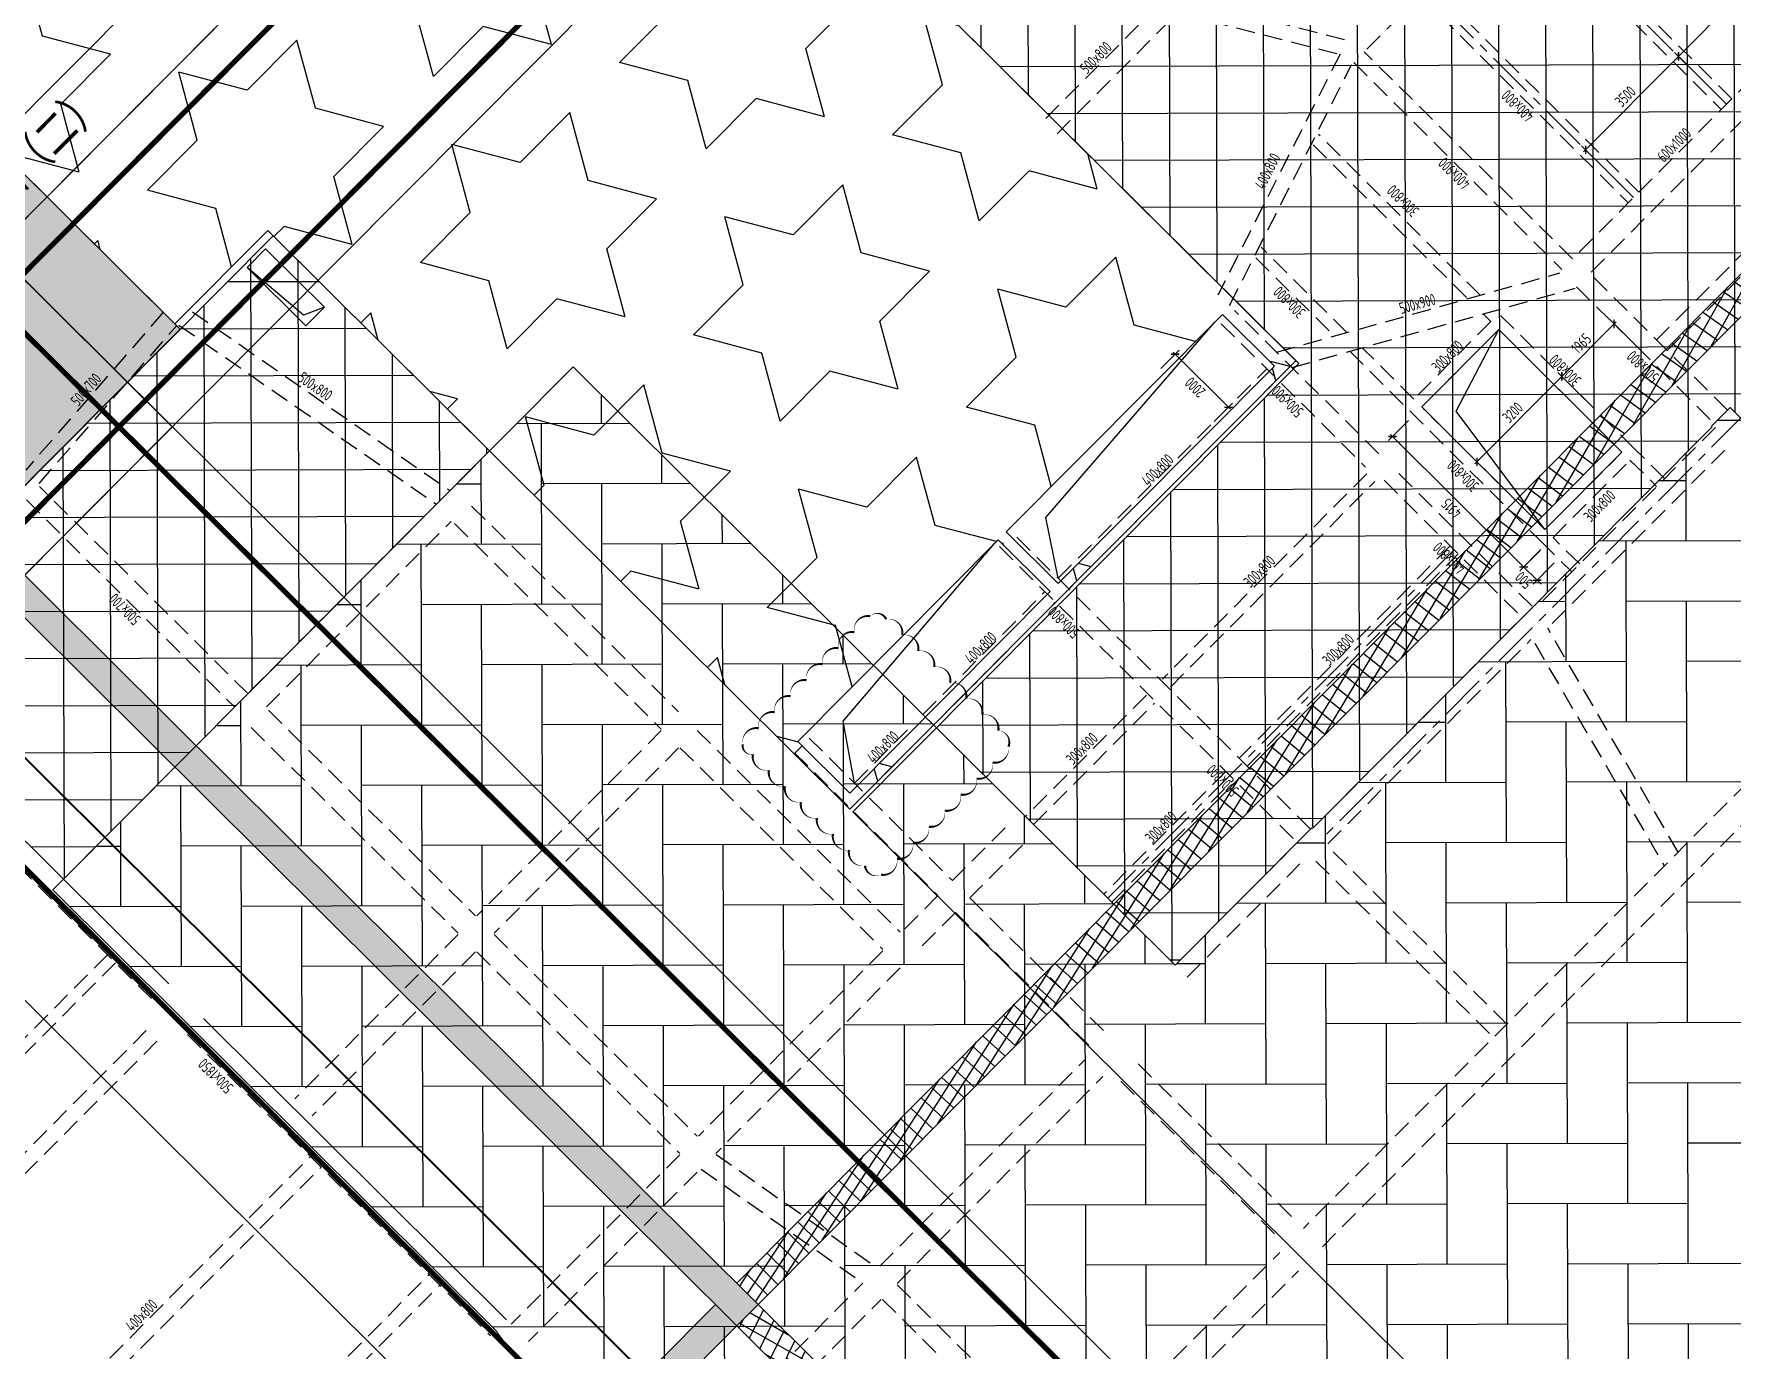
# Model space of a CAD drawing. Extents: x 175043 to 520012312, y -19343 to 3500891844.
# Drawn here: x 518866898 to 518911997, y 3499885250 to 3499920219 of the extents above; entities that cross this region are included whole.
import ezdxf
from ezdxf.enums import TextEntityAlignment as Align

# ---------------------------------------------------------------- set-up
doc = ezdxf.new("R2010")
doc.units = 0
doc.header["$LTSCALE"] = 1000
doc.header["$MEASUREMENT"] = 0
doc.linetypes.add('CENTER', pattern=[2, 1.25, -0.25, 0.25, -0.25])
doc.linetypes.add('DASHED', pattern=[0.75, 0.5, -0.25])
doc.layers.get('0').update_dxf_attribs({"linetype": 'CONTINUOUS'})
doc.layers.add('0_修订云线', color=1, linetype='CONTINUOUS', plot=False)
doc.layers.add('内框', color=8, linetype='CONTINUOUS', plot=False)
for name, color, linetype in [('AE-EQPM-TOLT', 70, 'CONTINUOUS'), ('C-XREF-EXT', 7, 'CONTINUOUS'), ('S-POST-POUR_后浇带', 20, 'CONTINUOUS'), ('S_AXIS', 8, 'CENTER'), ('S_AXIS_DIMS', 3, 'CONTINUOUS'), ('S_BEAM', 4, 'DASHED'), ('S_BEAM_SECD', 5, 'DASHED'), ('S_BEAM_SECD_TEXT_VERT', 211, 'CONTINUOUS'), ('S_BEAM_TEXT_HORZ', 7, 'CONTINUOUS'), ('S_BEAM_WALL', 5, 'DASHED'), ('S_HOLE', 201, 'CONTINUOUS'), ('S_PLAN_HACH', 254, 'CONTINUOUS'), ('S_PSPR', 43, 'CONTINUOUS')]:
    doc.layers.add(name, color=color, linetype=linetype)
doc.layers.add('板边界', color=1, linetype='CONTINUOUS', lineweight=0)
doc.styles.add('TH-STYLE3', font='tssdeng.shx', dxfattribs={"width": 0.7, "bigfont": 'tssdchn.shx'})
doc.styles.add('样式 1', font='Tssdeng.shx', dxfattribs={"width": 0.7, "bigfont": 'Tssdchn.shx'})
doc.styles.add('样式 1_yjk', font='Tssdeng.shx', dxfattribs={"width": 0.7, "bigfont": 'Tssdchn.shx'})
doc.styles.add('黑体', font='simhei.ttf')
doc.dimstyles.new('TSSD_100_100', dxfattribs={"dimtxt": 300, "dimasz": 150, "dimexe": 150, "dimexo": 200, "dimgap": 100, "dimtad": 1, "dimdec": 1, "dimdsep": 46, "dimtxsty": 'TH-STYLE3', "dimblk": 'ARCHTICK', "dimcen": -100, "dimdle": 75, "dimclrt": 7, "dimadec": 0, "dimazin": 0, "dimtfac": 1, "dimtdec": 1, "dimtix": 1, "dimtmove": 2, "dimatfit": 3, "dimldrblk": 'ARCHTICK', "dimfxl": 0, "dimtolj": 1, "dimtzin": 0, "dimarcsym": 0})

# ---------------------------------------------------------------- blocks, each defined once
blk = doc.blocks.new('THAPE_A0L_inner')
at = {"layer": '内框'}
for p, q in [((0, 860.8000000000002), (378, 860.7982328774262)), ((63, 841.0000000000001), (335.3980596119887, 840.9982328774263)), ((252, 841.0000000000001), (108, 841.0000000000001)), ((1179, 774.0000000000001), (1179, 802.0000000000001))]:
    blk.add_line(p, q, dxfattribs=at)
blk.add_lwpolyline([(0, 0), (1189, 0), (1189, 841.0000000000001), (0, 841.0000000000001)], close=True, dxfattribs=at)
at = {"layer": '内框', "const_width": 1.4}
blk.add_lwpolyline([(25, 831.0000000000001), (25, 10), (1179, 10), (1179, 831.0000000000001)], close=True, dxfattribs=at)
at = {"layer": '内框', "const_width": 0.5}
blk.add_lwpolyline([(1099, 831.0000000000001), (1099, 10)], dxfattribs=at)
at = {"layer": '内框', "style": '黑体', "width": 0.7999999999999972}
blk.add_attdef('内框名称', (66.24697749059997, 846.9568371820002), '', height=9, dxfattribs=at)
blk = doc.blocks.new('20200812.12303204')
at = {"layer": 'S_BEAM_WALL'}
for p, q in [((-519131973.7366188, -3499668359.956031), (-519131973.7371826, -3499662009.956545)), ((-519131323.7366178, -3499668359.956029), (-519131323.7371819, -3499662009.956548)), ((-519123673.7355266, -3499668359.956022), (-519123673.7355237, -3499662209.323152)), ((-519123023.7355266, -3499668359.956022), (-519123023.7355244, -3499662209.323154)), ((-519137823.7355037, -3499664559.956016), (-519137823.7355022, -3499669409.956029)), ((-519137173.7355037, -3499664559.956016), (-519137173.7355027, -3499669375.41158)), ((-519131998.7355256, -3499668490.796193), (-519137173.7355027, -3499669375.41158)), ((-519123698.7355232, -3499668384.956026), (-519131298.7355278, -3499668384.956017)), ((-519115248.735518, -3499668384.956032), (-519122998.7355251, -3499668384.956026)), ((-519131998.7355273, -3499669048.773983), (-519137148.7354989, -3499669929.115864)), ((-519131973.7359397, -3499676009.95604), (-519131973.7365565, -3499669059.956027)), ((-519131323.7359385, -3499676009.956043), (-519131323.7365561, -3499669059.956029)), ((-519123698.7355256, -3499669034.956024), (-519131298.735528, -3499669034.956019)), ((-519123673.7355292, -3499676009.956044), (-519123673.7355258, -3499669059.95602)), ((-519123023.7355282, -3499676009.956043), (-519123023.7355261, -3499669059.956021)), ((-519115248.7355185, -3499669034.956034), (-519122998.7355249, -3499669034.956025)), ((-519115148.7355223, -3499669059.956024), (-519115148.7355115, -3499676009.956045)), ((-519114548.7355201, -3499669059.956025), (-519114548.7612085, -3499676009.956045)), ((-519137848.7354975, -3499669434.956029), (-519144448.7355328, -3499669434.956022)), ((-519137848.7354975, -3499669984.956029), (-519144448.7355323, -3499669984.956021)), ((-519145148.7355328, -3499670009.956066), (-519145148.7355263, -3499677759.956108)), ((-519144448.7355342, -3499670009.956066), (-519144448.7355275, -3499677759.956108)), ((-519137823.7355032, -3499670009.956029), (-519137823.7355027, -3499677759.956069)), ((-519137173.7355042, -3499670009.956029), (-519137173.7355022, -3499677759.95607)), ((-519123698.7612171, -3499676034.956043), (-519131298.735527, -3499676034.956041)), ((-519115248.7612085, -3499676034.956043), (-519122998.7612181, -3499676034.956043)), ((-519131973.7357562, -3499678084.956026), (-519131973.7358766, -3499676709.956041)), ((-519131323.7357559, -3499678084.956026), (-519131323.735877, -3499676709.956041)), ((-519123698.7612195, -3499676684.956043), (-519131298.7355278, -3499676684.956042)), ((-519115248.7612088, -3499676684.956044), (-519122998.761219, -3499676684.956043)), ((-519138248.7354786, -3499678009.956036), (-519144248.7354803, -3499678009.956107)), ((-519131973.7357562, -3499678084.956026), (-519137148.735522, -3499678084.956026)), ((-519125948.7612121, -3499678084.956028), (-519131323.7357559, -3499678084.956026)), ((-519138248.735472, -3499678659.956036), (-519144248.7354727, -3499678659.956106)), ((-519131973.7357068, -3499678634.956025), (-519137148.7355251, -3499678634.956024)), ((-519131973.7355306, -3499680609.950296), (-519131973.7357068, -3499678634.956025)), ((-519131323.7355306, -3499680609.950296), (-519131323.7357063, -3499678634.956025)), ((-519125948.7612128, -3499678634.956026), (-519131323.7357063, -3499678634.956025))]:
    blk.add_line(p, q, dxfattribs=at)
blk = doc.blocks.new('_ArchTick')
at = {"color": 0, "const_width": 0.25}
blk.add_lwpolyline([(-0.5303300858904549, -0.5303300858895454), (0.5303300858904549, 0.5303300858895454)], dxfattribs=at)
blk = doc.blocks.new('*D78')
at = {"layer": 'S_AXIS_DIMS', "color": 0, "lineweight": -2, "transparency": 16777216}
for p, q in [((518896828.6273456, 3499911333.069696), (518897310.7414184, 3499911817.838229)), ((518897151.7885873, 3499911764.368635), (518898676.2024324, 3499910248.302066)), ((518898246.685195, 3499909922.778371), (518898728.7984552, 3499910407.546088))]:
    blk.add_line(p, q, dxfattribs=at)
at = {"layer": 'S_AXIS_DIMS', "color": 0, "lineweight": -2, "transparency": 16777216, "xscale": 150, "yscale": 150, "zscale": 150}
for p, rotation in [((518897204.9669914, 3499911711.481421), 135.1572983339821), ((518898623.0240283, 3499910301.18928), 315.1572983339822)]:
    blk.add_blockref('_ArchTick', p, dxfattribs=dict(at, rotation=rotation))
at = {"layer": 'S_AXIS_DIMS', "color": 7, "transparency": 16777216, "insert": (518897737.704798, 3499910829.074004), "char_height": 300, "attachment_point": 5, "rotation": 135.1572983339822, "style": 'TH-STYLE3'}
blk.add_mtext('\\A1;2000', dxfattribs=at)
blk = doc.blocks.new('tyuu')
at = {"layer": 'S-POST-POUR_后浇带'}
h = blk.add_hatch(dxfattribs=at)
h.set_pattern_fill('STARS', color=0, scale=800.0000000000001, angle=359.999999970209, style=0)
h.set_pattern_definition([(330.1299814658792, (109945.6971526146, 6199.504884243011), (86.26202715710403, 150.1960807933469), [100, -100]), (30.12998146587946, (109945.6971526146, 6199.504884243011), (-86.9426079373464, 149.8031472966687), [100, -100]), (90.12998146587934, (110032.1860404015, 6249.701223373413), (-173.2046350944503, -0.3929334966781539), [100, -100])])
h.paths.add_polyline_path([(97195.71534490585, 72350.00916147232), (96395.71534538269, 72350.00916051865), (96395.71531915665, 30350.00597810745), (97195.71531963348, 30350.00597596169)])
h = blk.add_hatch(dxfattribs=at)
h.set_pattern_fill('STARS', color=0, scale=800.0000000000001, angle=359.999999970209, style=0)
h.set_pattern_definition([(330.1299814658792, (110223.9792790413, -31400.49949002266), (86.26202715710403, 150.1960807933469), [100, -100]), (30.12998146587946, (110223.9792790413, -31400.49949002266), (-86.9426079373464, 149.8031472966687), [100, -100]), (90.12998146587934, (110310.468167305, -31350.30315136909), (-173.2046350944503, -0.3929334966781539), [100, -100])])
h.paths.add_polyline_path([(96395.71534490585, 30350.00597786903), (96395.71534442902, 31150.00597763062), (50195.71532058716, 31150.00599479675), (50195.71531867981, 30350.00599384308)])
h = blk.add_hatch(dxfattribs=at)
h.set_pattern_fill('ANSI37', color=256, scale=2999.999999999999, angle=359.999999970209, style=0)
h.set_pattern_definition([(15.12998146587938, (246571.8473916054, -49849.99496746063), (-97.87863034846615, 362.0010686739867), []), (105.1299814658793, (246571.8473916054, -49849.99496746063), (-362.0010686739867, -97.87863034846615), [])])
h.paths.add_polyline_path([(166743.3456339836, 30350.0059595108), (97195.7152299881, 30350.0059659481), (97195.71523046494, 31150.00596618652), (166743.3456339836, 31150.00595903397)])
h = blk.add_hatch(dxfattribs=at)
h.set_pattern_fill('ANSI37', color=256, scale=2999.999999999999, angle=359.999999970209, style=0)
h.set_pattern_definition([(15.12998146587938, (143695.6971058846, -80849.99174952507), (-97.87863034846615, 362.0010686739867), []), (105.1299814658793, (143695.6971058846, -80849.99174952507), (-362.0010686739867, -97.87863034846615), [])])
h.paths.add_polyline_path([(97195.71532058716, 30350.00596642494), (96395.71531963348, 30350.00596642494), (96395.71529436111, -2166.68999671936), (97195.71529388428, -2166.689998626709)])
at = {"layer": 'S_PSPR'}
for points in [[(97195.71534490585, 72350.00916147232), (96395.71534538269, 72350.00916051865), (96395.71531915665, 30350.00597810745), (97195.71531963348, 30350.00597596169)], [(96395.71534490585, 30350.00597786903), (96395.71534442902, 31150.00597763062), (50195.71532058716, 31150.00599479675), (50195.71531867981, 30350.00599384308)], [(166743.3456339836, 30350.0059595108), (97195.7152299881, 30350.0059659481), (97195.71523046494, 31150.00596618652), (166743.3456339836, 31150.00595903397)], [(97195.71532058716, 30350.00596642494), (96395.71531963348, 30350.00596642494), (96395.71529436111, -2166.68999671936), (97195.71529388428, -2166.689998626709)]]:
    blk.add_lwpolyline(points, close=True, dxfattribs=at)
blk = doc.blocks.new('A$C3E1F0DB5')
blk.add_blockref('tyuu', (4.199858665466309, 1.192092895507812e-06))
blk = doc.blocks.new('*D131')
at = {"layer": 'S_AXIS_DIMS', "color": 0, "lineweight": -2, "transparency": 16777216}
for p, q in [((518908054.5515404, 3499917088.990545), (518910628.4866438, 3499919676.89059)), ((518911187.5844767, 3499919015.029561), (518910469.2447243, 3499919729.492976)), ((518908719.5286376, 3499916533.382052), (518908001.0882976, 3499917247.945512))]:
    blk.add_line(p, q, dxfattribs=at)
at = {"layer": 'S_AXIS_DIMS', "color": 0, "lineweight": -2, "transparency": 16777216, "xscale": 150, "yscale": 150, "zscale": 150}
for p, rotation in [((518910575.5973055, 3499919623.714299), 45.15500888137735), ((518908107.4408789, 3499917142.166835), 225.1550088813773)]:
    blk.add_blockref('_ArchTick', p, dxfattribs=dict(at, rotation=rotation))
at = {"layer": 'S_AXIS_DIMS', "color": 7, "transparency": 16777216, "insert": (518909164.2647901, 3499918559.238362), "char_height": 300, "attachment_point": 5, "rotation": 45.155008881377356, "style": 'TH-STYLE3'}
blk.add_mtext('\\A1;3500', dxfattribs=at)
blk = doc.blocks.new('*D132')
at = {"layer": 'S_AXIS_DIMS', "color": 0, "lineweight": -2, "transparency": 16777216}
for p, q in [((518910522.6016631, 3499919570.632305), (518912708.6629362, 3499921768.554102)), ((518913267.7763493, 3499921106.677577), (518912549.4210167, 3499921821.156488)), ((518911187.5787601, 3499919015.023812), (518910469.1384201, 3499919729.587272))]:
    blk.add_line(p, q, dxfattribs=at)
at = {"layer": 'S_AXIS_DIMS', "color": 0, "lineweight": -2, "transparency": 16777216, "xscale": 150, "yscale": 150, "zscale": 150}
for p, rotation in [((518912655.773598, 3499921715.377811), 45.15500888137735), ((518910575.4910014, 3499919623.808596), 225.1550088813773)]:
    blk.add_blockref('_ArchTick', p, dxfattribs=dict(at, rotation=rotation))
at = {"layer": 'S_AXIS_DIMS', "color": 7, "transparency": 16777216, "insert": (518911438.3779976, 3499920845.890998), "char_height": 300, "attachment_point": 5, "rotation": 45.155008881377356, "style": 'TH-STYLE3'}
blk.add_mtext('\\A1;2950', dxfattribs=at)
blk = doc.blocks.new('*D137')
at = {"layer": 'S_AXIS_DIMS', "color": 0, "lineweight": -2, "transparency": 16777216}
for p, q in [((518906920.3353367, 3499906517.896135), (518906356.7688422, 3499905951.226061)), ((518906462.5432079, 3499906057.58293), (518906356.1863391, 3499906163.357296)), ((518906817.0763865, 3499905704.991485), (518906462.5432079, 3499906057.58293)), ((518907274.868171, 3499906165.304344), (518906711.3020208, 3499905598.634616)), ((518906817.0763865, 3499905704.991485), (518906923.4332552, 3499905599.217119))]:
    blk.add_line(p, q, dxfattribs=at)
at = {"layer": 'S_AXIS_DIMS', "color": 0, "lineweight": -2, "transparency": 16777216, "xscale": 150, "yscale": 150, "zscale": 150}
for p, rotation in [((518906462.5432079, 3499906057.58293), 315.1573313149535), ((518906817.0763865, 3499905704.991485), 135.1573313149535)]:
    blk.add_blockref('_ArchTick', p, dxfattribs=dict(at, rotation=rotation))
at = {"layer": 'S_AXIS_DIMS', "color": 7, "transparency": 16777216, "insert": (518906463.5191877, 3499905704.025759), "char_height": 300, "attachment_point": 5, "rotation": 135.15733131495355, "style": 'TH-STYLE3'}
blk.add_mtext('\\A1;500', dxfattribs=at)
blk = doc.blocks.new('*D138')
at = {"layer": 'S_AXIS_DIMS', "color": 0, "lineweight": -2, "transparency": 16777216}
for p, q in [((518903404.4233496, 3499909952.647164), (518902871.8087645, 3499909417.099452)), ((518906515.7216551, 3499906004.695733), (518902924.404696, 3499909576.343503)), ((518906889.3943937, 3499906486.784773), (518906356.7688549, 3499905951.226047))]:
    blk.add_line(p, q, dxfattribs=at)
at = {"layer": 'S_AXIS_DIMS', "color": 0, "lineweight": -2, "transparency": 16777216, "xscale": 150, "yscale": 150, "zscale": 150}
for p, rotation in [((518902977.5831304, 3499909523.456321), 135.1573313149535), ((518906462.5432208, 3499906057.582916), 315.1573313149535)]:
    blk.add_blockref('_ArchTick', p, dxfattribs=dict(at, rotation=rotation))
at = {"layer": 'S_AXIS_DIMS', "color": 7, "transparency": 16777216, "insert": (518904543.7725661, 3499907613.25817), "char_height": 300, "attachment_point": 5, "rotation": 135.15733131495355, "style": 'TH-STYLE3'}
blk.add_mtext('\\A1;4915', dxfattribs=at)
blk = doc.blocks.new('*D139')
at = {"layer": 'S_AXIS_DIMS', "color": 0, "lineweight": -2, "transparency": 16777216}
for p, q in [((518908915.7578471, 3499912566.94184), (518907424.3107209, 3499911067.281262)), ((518909477.2204676, 3499911902.778318), (518908756.5137951, 3499912619.537771)), ((518908091.552249, 3499910509.470093), (518907370.8410349, 3499911226.234062))]:
    blk.add_line(p, q, dxfattribs=at)
at = {"layer": 'S_AXIS_DIMS', "color": 0, "lineweight": -2, "transparency": 16777216, "xscale": 150, "yscale": 150, "zscale": 150}
for p, rotation in [((518908862.8706641, 3499912513.763406), 45.15733131495353), ((518907477.1979039, 3499911120.459697), 225.1573313149535)]:
    blk.add_blockref('_ArchTick', p, dxfattribs=dict(at, rotation=rotation))
at = {"layer": 'S_AXIS_DIMS', "color": 7, "transparency": 16777216, "insert": (518907992.7728357, 3499911993.402161), "char_height": 300, "attachment_point": 5, "rotation": 45.157331314953545, "style": 'TH-STYLE3'}
blk.add_mtext('\\A1;1965', dxfattribs=at)
blk = doc.blocks.new('*D140')
at = {"layer": 'S_AXIS_DIMS', "color": 0, "lineweight": -2, "transparency": 16777216}
for p, q in [((518907530.0850866, 3499911173.638131), (518905167.8036034, 3499908798.347482)), ((518908091.552249, 3499910509.470093), (518907370.8410349, 3499911226.234062)), ((518905801.9714365, 3499908273.428866), (518905114.3339174, 3499908957.300282))]:
    blk.add_line(p, q, dxfattribs=at)
at = {"layer": 'S_AXIS_DIMS', "color": 0, "lineweight": -2, "transparency": 16777216, "xscale": 150, "yscale": 150, "zscale": 150}
for p, rotation in [((518907477.1979039, 3499911120.459697), 45.15733131495353), ((518905220.6907864, 3499908851.525916), 225.1573313149535)]:
    blk.add_blockref('_ArchTick', p, dxfattribs=dict(at, rotation=rotation))
at = {"layer": 'S_AXIS_DIMS', "color": 7, "transparency": 16777216, "insert": (518906171.6828966, 3499910162.283416), "char_height": 300, "attachment_point": 5, "rotation": 45.157331314953545, "style": 'TH-STYLE3'}
blk.add_mtext('\\A1;3200', dxfattribs=at)

msp = doc.modelspace()

# ---------------------------------------------------------------- hatches: boundary and pattern name
at = {"transparency": 33554585}
h = msp.add_hatch(dxfattribs=at)
h.set_pattern_fill('AR-HBONE', color=256, scale=400, style=0)
h.set_pattern_definition([(90.15766774840533, (518805312.7573299, 3499858453.292259), (-1604.396850564649, 1595.591033409951), [4800, -1600]), (180.1576677484053, (518805308.3544214, 3499860053.286201), (-1604.396850564649, 1595.591033409951), [4800, -1600])])
edge = h.paths.add_edge_path()
edge.add_line((518926254.3366117, 3499890719.802715), (518925343.9391551, 3499894058.782325))
edge.add_line((518925343.9391551, 3499894058.782325), (518924105.075242, 3499896358.378389))
edge.add_line((518924105.075242, 3499896358.378389), (518922603.699543, 3499898212.049621))
edge.add_line((518922603.699543, 3499898212.049621), (518916911.281021, 3499903873.29163))
edge.add_line((518916911.281021, 3499903873.29163), (518917087.5716301, 3499904050.553079))
edge.add_line((518917087.5716301, 3499904050.553079), (518916591.2395768, 3499904544.166786))
edge.add_line((518916591.2395768, 3499904544.166786), (518916582.2524974, 3499904535.130214))
edge.add_line((518916582.2524974, 3499904535.130214), (518912348.8804411, 3499909708.896125))
edge.add_line((518912348.8804411, 3499909708.896125), (518912440.2220736, 3499909800.740779))
edge.add_line((518912440.2220736, 3499909800.740779), (518911943.890018, 3499910294.354485))
edge.add_line((518911943.890018, 3499910294.354485), (518911450.2763116, 3499909798.02243))
edge.add_line((518911450.2763116, 3499909798.02243), (518911468.0024574, 3499909780.39337))
edge.add_line((518911468.0024574, 3499909780.39337), (518900855.3077388, 3499899109.254198))
edge.add_line((518900855.3077388, 3499899109.254198), (518900837.5815935, 3499899126.883257))
edge.add_line((518900837.5815935, 3499899126.883257), (518897205.9910859, 3499895475.293399))
edge.add_line((518897205.9910859, 3499895475.293399), (518881217.0084302, 3499911376.706348))
edge.add_line((518881217.0084302, 3499911376.706348), (518867395.8323237, 3499897479.416548))
edge.add_line((518867395.8323237, 3499897479.416548), (518879165.9927708, 3499885773.719771))
edge.add_line((518879165.9927708, 3499885773.719771), (518879698.3559583, 3499885032.71303))
edge.add_line((518879698.3559583, 3499885032.71303), (518868063.1757372, 3499873333.45747))
edge.add_line((518868063.1757372, 3499873333.45747), (518867425.0359287, 3499873968.10227))
edge.add_line((518867425.0359287, 3499873968.10227), (518863194.058663, 3499869713.824942))
edge.add_line((518863194.058663, 3499869713.824942), (518863832.197868, 3499869079.180738))
edge.add_line((518863832.197868, 3499869079.180738), (518829702.335114, 3499834761.363974))
edge.add_line((518829702.335114, 3499834761.363974), (518829418.7137476, 3499835043.43194))
edge.add_line((518829418.7137476, 3499835043.43194), (518829207.1756881, 3499834830.71398))
edge.add_line((518829207.1756881, 3499834830.71398), (518821655.8335815, 3499842340.69825))
edge.add_line((518821655.8335815, 3499842340.69825), (518811113.6380894, 3499831740.529934))
edge.add_line((518811113.6380894, 3499831740.529934), (518817495.0645287, 3499825393.998096))
edge.add_line((518817495.0645287, 3499825393.998096), (518820104.1655467, 3499828017.46753))
edge.add_line((518820104.1655467, 3499828017.46753), (518815211.7492064, 3499832883.088714))
edge.add_line((518815211.7492064, 3499832883.088714), (518820324.1764482, 3499838023.670284))
edge.add_line((518820324.1764482, 3499838023.670284), (518833618.7854527, 3499824801.874201))
edge.add_line((518833618.7854527, 3499824801.874201), (518836862.5363043, 3499828063.488466))
edge.add_line((518836862.5363043, 3499828063.488466), (518834770.763074, 3499830143.805321))
edge.add_line((518834770.763074, 3499830143.805321), (518845912.3295829, 3499841346.728862))
edge.add_line((518845912.3295829, 3499841346.728862), (518865092.10694, 3499822271.996706))
edge.add_line((518865092.10694, 3499822271.996706), (518921682.8186889, 3499878678.016511))
edge.add_arc((518912868.9208628, 3499888912.759542), 13506.84122212195, 310.7341860664399, 367.688497263448)
at = {"layer": 'AE-EQPM-TOLT'}
h = msp.add_hatch(dxfattribs=at)
h.set_pattern_fill('ANSI37,_O', color=243, scale=10000, angle=3.903973766089643e-05)
h.set_pattern_definition([(90.15770678814299, (518556661.8762884, 3499608429.603286), (-1249.995264833523, -3.440624037779685), []), (180.157706788143, (518556661.8762884, 3499608429.603286), (3.440624037779685, -1249.995264833523), [])])
h.paths.add_polyline_path([(518877663.3413852, 3499956515.476504), (518892119.6263729, 3499971051.389041), (518887227.2104006, 3499975917.00987), (518872771.3448147, 3499961381.531988), (518854655.2248217, 3499979398.432284), (518853244.8982782, 3499977980.342358), (518838870.2675294, 3499992276.245072), (518843149.9161701, 3500000219.470244), (518839881.4958028, 3500003399.642588), (518824191.4883821, 3499987623.255349), (518867301.4853757, 3499944749.366355), (518869240.6552691, 3499946699.264825), (518893206.4030533, 3499922864.774415), (518891126.3129776, 3499920773.179703), (518900489.7760838, 3499911460.999094), (518890864.1683195, 3499901782.382776), (518897206.2623999, 3499895475.023571), (518900837.8529074, 3499899126.61343), (518911468.2737714, 3499909780.123542), (518911450.5476255, 3499909797.752602), (518911944.1613318, 3499910294.084656), (518912440.4933873, 3499909800.470951), (518912349.151755, 3499909708.626297), (518916582.5238112, 3499904534.860386), (518916591.5108907, 3499904543.896958), (518917087.8429437, 3499904050.28325), (518916594.2694584, 3499903553.992073), (518922226.2898145, 3499897954.314689), (518923759.5193742, 3499896119.468984), (518924893.0165831, 3499894118.94375), (518925887.5983577, 3499890847.260411), (518949445.9786221, 3499914039.005881), (518930868.9788947, 3499932514.261759), (518916412.6939383, 3499917978.349255)])
h.paths.add_polyline_path([(518931498.1165482, 3499896488.668546), (518926283.1840214, 3499901675.045521), (518928257.6430351, 3499903660.375664), (518933472.5755622, 3499898473.998689)], flags=16)
h = msp.add_hatch(dxfattribs=at)
h.set_pattern_fill('HEX', color=243, scale=400, angle=3.903973766089643e-05)
h.set_pattern_definition([(45.15733130593954, (518839106.9017291, 3499796143.690063), (-467.9072596159916, 465.3445909045179), [381, -762]), (165.1573313059395, (518839106.9017291, 3499796143.690063), (-169.0466074289939, -637.891868894868), [380.9999999999999, -761.9999999999998]), (105.1573313059395, (518839375.5686183, 3499796413.83651), (-636.9538670449854, -172.5472779903504), [380.9999999999999, -761.9999999999999])])
h.paths.add_polyline_path([(518870784.5400651, 3499912373.516538), (518852916.4164162, 3499930143.778748), (518852916.4009587, 3499930143.794167), (518845116.8972604, 3499937900.58097), (518847091.3520952, 3499939885.909197), (518842943.4342038, 3499944011.109473), (518842943.4341688, 3499944011.10944), (518837022.9018096, 3499949899.215794), (518827820.5320184, 3499940646.168233), (518840866.9745987, 3499927671.179394), (518832897.2349269, 3499919657.550094), (518837329.3360257, 3499915250.816598), (518843676.643212, 3499921633.077612), (518861934.7466402, 3499903474.970399), (518867364.5105218, 3499908934.636248), (518867364.5464579, 3499908934.655786)])
h = msp.add_hatch(dxfattribs=at)
h.set_pattern_fill('ANSI37,_O', color=243, scale=10000, angle=3.903973766089643e-05)
h.set_pattern_definition([(90.15770678814299, (518805312.7573299, 3499858453.292259), (-1249.995264833523, -3.440624037779685), []), (180.157706788143, (518805312.7573299, 3499858453.292259), (3.440624037779685, -1249.995264833523), [])])
h.paths.add_polyline_path([(518826953.7589527, 3499831430.397177), (518815389.199506, 3499819802.024368), (518818225.3389683, 3499816981.451208), (518829789.898415, 3499828609.824017)])
h.paths.add_polyline_path([(518861934.7467157, 3499903474.970475), (518873252.5139279, 3499914855.198673), (518878995.8846413, 3499909143.350754), (518867678.1174291, 3499897763.122556)])
at = {"layer": 'S_PLAN_HACH', "transparency": 33554508}
h = msp.add_hatch(dxfattribs=at)
h.set_pattern_fill('STARS', color=256, scale=15000)
h.set_pattern_definition([(45.15733131495352, (518774045.7566056, 3499953226.176023), (-2302.693757926485, 2290.082195567842), [1875, -1875]), (105.1573313149535, (518774045.7566056, 3499953226.176023), (-3134.616237079436, -849.1501937162686), [1875, -1875]), (165.1573313149535, (518773555.4995072, 3499955035.947556), (-831.9224791529521, -3139.23238928411), [1875, -1875])])
h.paths.add_polyline_path([(518888567.979148, 3499899623.520088), (518900414.7185014, 3499911535.486137), (518891126.2239376, 3499920773.119424), (518893206.3961929, 3499922864.767516), (518869240.6621285, 3499946699.271724), (518867301.2139531, 3499944749.636291), (518861203.6650294, 3499950813.765709), (518806713.5271696, 3500005005.530367), (518800155.5818279, 3499998411.473793), (518821356.0367305, 3499977327.106697), (518815432.6688574, 3499971371.125494), (518847091.550332, 3499939885.599464), (518845116.4745975, 3499937899.649205), (518870642.7231225, 3499912514.414668), (518873110.793219, 3499914996.073731)])
h.paths.add_polyline_path([(518829345.7281877, 3499977561.175218), (518831813.7257398, 3499980042.764118), (518837486.1205236, 3499974401.496446), (518835018.1182242, 3499971919.902772)], flags=16)
h.paths.add_polyline_path([(518835230.8036643, 3499971708.323433), (518837698.8059636, 3499974189.917107), (518843442.0757328, 3499968478.102355), (518840974.0734335, 3499965996.508682)], flags=16)
h.paths.add_polyline_path([(518841186.3345568, 3499965784.502689), (518843654.3368562, 3499968266.096363), (518849397.6065539, 3499962554.281538), (518846929.6042545, 3499960072.687865)], flags=16)
h.paths.add_polyline_path([(518847178.0319424, 3499959897.022319), (518849610.305665, 3499962342.741185), (518855176.3272024, 3499956807.203995), (518852744.0534798, 3499954361.485129)], flags=16)
h.paths.add_polyline_path([(518823318.8422895, 3499983555.060377), (518825786.8407648, 3499986036.650206), (518831601.0166681, 3499980254.318005), (518829124.9573427, 3499977764.626172)], flags=16)
h.paths.add_polyline_path([(518884958.9270872, 3499926413.136296), (518887285.9519612, 3499928752.917544), (518892993.7700293, 3499923076.360233), (518890666.7451554, 3499920736.578985)], flags=16)
h.paths.add_polyline_path([(518879002.8802375, 3499932336.438241), (518881329.9051114, 3499934676.219488), (518887073.1748075, 3499928964.404665), (518884746.1499336, 3499926624.623417)], flags=16)
h.paths.add_polyline_path([(518873046.9035636, 3499938259.810749), (518875373.9284375, 3499940599.591997), (518881117.1981348, 3499934887.777173), (518878790.1732609, 3499932547.995925)], flags=16)
h.paths.add_polyline_path([(518867126.3747959, 3499944147.921609), (518869453.3996698, 3499946487.702857), (518875161.2175964, 3499940811.145796), (518872834.1927225, 3499938471.364549)], flags=16)
h.paths.add_polyline_path([(518887184.0913123, 3499901422.924741), (518892508.2211632, 3499906776.066756), (518893890.7852415, 3499905401.074662), (518888566.8083928, 3499900047.778752)], flags=16)
h.paths.add_polyline_path([(518892719.6976396, 3499906988.854062), (518898466.7712337, 3499912767.576797), (518899849.4104396, 3499911392.509892), (518894102.3368454, 3499905613.787157)], flags=16)

# ---------------------------------------------------------------- linework, layer by layer
at = {"layer": '0_修订云线'}
msp.add_lwpolyline([(518885722.8731204, 3499901345.742262, 0, 60, -0.52056705), (518886145.9705834, 3499901771.169737, 0, 60, -0.52056705), (518886569.0680463, 3499902196.597213, 0, 60, -0.52056705), (518886992.1655093, 3499902622.024688, 0, 60, -0.52056705), (518887415.2629722, 3499903047.452164, 0, 60, -0.52056705), (518887838.3604352, 3499903472.879639, 0, 60, -0.52056705), (518888261.4578981, 3499903898.307115, 0, 60, -0.52056705), (518888684.5553611, 3499904323.73459, 0, 60, -0.52056705), (518889107.652824, 3499904749.162066, 0, 60, -0.52056705), (518889532.1374828, 3499904669.411874, 0, 60, -0.52056705), (518889957.5649582, 3499904246.314411, 0, 60, -0.52056705), (518890382.9924336, 3499903823.216948, 0, 60, -0.52056705), (518890808.419909, 3499903400.119485, 0, 60, -0.52056705), (518891233.8473844, 3499902977.022022, 0, 60, -0.52056705), (518891659.2748598, 3499902553.924559, 0, 60, -0.52056705), (518892084.7023352, 3499902130.827096, 0, 60, -0.52056705), (518892510.1298106, 3499901707.729633, 0, 60, -0.52056705), (518892779.4410918, 3499901284.203482, 0, 60, -0.52056705), (518892356.3436288, 3499900858.776006, 0, 60, -0.52056705), (518891933.2461659, 3499900433.348531, 0, 60, -0.52056705), (518891510.1487029, 3499900007.921055, 0, 60, -0.52056705), (518891087.05124, 3499899582.49358, 0, 60, -0.52056705), (518890663.953777, 3499899157.066105, 0, 60, -0.52056705), (518890240.8563141, 3499898731.638629, 0, 60, -0.52056705), (518889817.7588511, 3499898306.211154, 0, 60, -0.52056705), (518889394.6613882, 3499897880.783679, 0, 60, -0.52056705), (518888969.7480412, 3499898116.650064, 0, 60, -0.52056705), (518888544.3205657, 3499898539.747527, 0, 60, -0.52056705), (518888118.8930903, 3499898962.84499, 0, 60, -0.52056705), (518887693.4656149, 3499899385.942453, 0, 60, -0.52056705), (518887268.0381395, 3499899809.039916, 0, 60, -0.52056705), (518886842.6106641, 3499900232.137379, 0, 60, -0.52056705), (518886417.1831887, 3499900655.234842, 0, 60, -0.52056705), (518885991.7557133, 3499901078.332305, 0, 60, -0.52056705)], format="xyseb", close=True, dxfattribs=at)
at = {"layer": 'AE-EQPM-TOLT', "color": 243}
msp.add_lwpolyline([(518839916.3956134, 3500003435.281699), (518824191.2169595, 3499987623.525285), (518867301.213953, 3499944749.636291), (518869240.6552689, 3499946699.264825), (518893206.4030535, 3499922864.774415), (518891126.0416638, 3499920773.449531), (518900489.5047697, 3499911461.268923), (518888642.7758115, 3499899549.299618), (518909519.7591317, 3499878786.656888), (518916923.6073843, 3499886231.653556, 0.359685675015196)], format="xyb", dxfattribs=at)
for points in [[(518870784.5400651, 3499912373.516538), (518852916.4164162, 3499930143.778748), (518852916.4009587, 3499930143.794167), (518845116.8972604, 3499937900.58097), (518847091.3520952, 3499939885.909197), (518842943.4342038, 3499944011.109473), (518842943.4341688, 3499944011.10944), (518837022.9018096, 3499949899.215794), (518827820.5320184, 3499940646.168233), (518840866.9745987, 3499927671.179394), (518832897.2349269, 3499919657.550094), (518837329.3360257, 3499915250.816598), (518843676.643212, 3499921633.077612), (518861934.7466402, 3499903474.970399), (518867364.5105218, 3499908934.636248), (518867364.5464579, 3499908934.655786)], [(518861934.7467157, 3499903474.970475), (518873252.5139279, 3499914855.198673), (518878995.8846413, 3499909143.350754), (518867678.1174291, 3499897763.122556)], [(518892719.6976396, 3499906988.854062), (518898466.7712337, 3499912767.576797), (518899849.4104396, 3499911392.509892), (518894102.3368454, 3499905613.787157)], [(518887184.0913123, 3499901422.924741), (518892508.2211632, 3499906776.066756), (518893890.7852415, 3499905401.074662), (518888566.8083928, 3499900047.778752)]]:
    msp.add_lwpolyline(points, close=True, dxfattribs=at)
at = {"layer": 'S_AXIS'}
for p, q in [((518909382.9706196, 3499915873.520165), (518832380.5913377, 3499992454.167137)), ((518911851.0571899, 3499918355.17917), (518852503.924934, 3499977377.274685)), ((518933491.7529352, 3499931393.635629), (518901121.2141232, 3499898844.831132)), ((518904618.0634273, 3499906508.89282), (518895415.6890989, 3499897255.881074))]:
    msp.add_line(p, q, dxfattribs=at)
at = {"layer": 'S_BEAM'}
for p, q in [((518902301.0513082, 3499919813.89257), (518908612.3158718, 3499926159.864264)), ((518911992.0907774, 3499918496.987235), (518906461.5335965, 3499923997.254253)), ((518906179.4675213, 3499923713.63703), (518911710.0247024, 3499918213.370012)), ((518903711.3809502, 3499921231.978025), (518909241.9381319, 3499915731.711007)), ((518909524.0042071, 3499916015.32823), (518903993.4470251, 3499921515.595248)), ((518896764.7855567, 3499920983.126707), (518893714.921949, 3499917916.467398)), ((518901703.1097873, 3499920063.527596), (518897637.7040036, 3499921102.231426)), ((518894069.4448454, 3499917563.886178), (518897119.3084527, 3499920630.545488)), ((518897383.4617727, 3499920754.340377), (518901585.6633987, 3499919680.685458)), ((518914107.6755795, 3499920624.153943), (518907831.6893611, 3499914313.654596)), ((518908257.1168356, 3499913890.557134), (518914533.1014142, 3499920201.05483)), ((518901585.6633988, 3499919680.685458), (518898342.622732, 3499913280.890592)), ((518901948.4692637, 3499919459.370493), (518907479.0264456, 3499913959.103476)), ((518907761.0914212, 3499914242.721793), (518902230.5342391, 3499919742.988812)), ((518898651.9914524, 3499913006.475862), (518901894.1187316, 3499919404.468255)), ((518915618.9682186, 3499917747.61293), (518909994.5007591, 3499912092.171332)), ((518900868.4738742, 3499917269.852407), (518904976.5761034, 3499913184.276408)), ((518905308.5607578, 3499913277.214625), (518901011.0329511, 3499917551.17754)), ((518910278.1190753, 3499911810.106357), (518915774.4885107, 3499917336.744491)), ((518901767.3911805, 3499912285.873665), (518899490.402922, 3499914550.376361)), ((518899347.8438687, 3499914269.051274), (518901435.406547, 3499912192.935453)), ((518899901.7055461, 3499911763.579957), (518907426.6935841, 3499913870.180249)), ((518911873.4438732, 3499910223.518948), (518908221.8578888, 3499913855.105664)), ((518900309.1076515, 3499911358.407989), (518907834.0961595, 3499913465.008412)), ((518907869.2766699, 3499913500.582768), (518911520.8626527, 3499909868.996053)), ((518870332.5833647, 3499912822.843861), (518866679.0792757, 3499908628.855622)), ((518871106.9309167, 3499912839.366343), (518877943.5174377, 3499908085.127066)), ((518902613.4479999, 3499909066.677605), (518898784.6090348, 3499912874.56312)), ((518905383.9811893, 3499912779.105274), (518905589.2613164, 3499912574.950772)), ((518909392.1383047, 3499909216.028803), (518905715.9658411, 3499912872.04349)), ((518867034.3761716, 3499908275.504642), (518870687.8800347, 3499912469.492622)), ((518870748.8799466, 3499912479.344072), (518877585.5616994, 3499907725.03857)), ((518898432.0282788, 3499912520.039762), (518902260.8672436, 3499908712.154247)), ((518905589.274992, 3499912574.964524), (518903544.2901397, 3499910518.718095)), ((518903757.017891, 3499910307.183455), (518905801.9757442, 3499912363.402736)), ((518905801.9757442, 3499912363.402736), (518909074.2327068, 3499909109.088758)), ((518901842.8116304, 3499911787.76432), (518906924.0703405, 3499906734.367979)), ((518903544.2901397, 3499910518.718095), (518902174.7962663, 3499911880.702531)), ((518894101.9618225, 3499905755.230025), (518899637.45621, 3499911321.208575)), ((518894385.580138, 3499905473.165049), (518899919.6983721, 3499911037.759736)), ((518907029.2615308, 3499907052.856081), (518903757.0045676, 3499910307.170059)), ((518909074.2327068, 3499909109.088758), (518907029.2615308, 3499907052.856081)), ((518910206.7715469, 3499908405.857148), (518909392.1386389, 3499909216.028471)), ((518903003.4807909, 3499908678.871828), (518903003.435365, 3499908678.826152)), ((518906690.4521148, 3499905011.985032), (518903038.874552, 3499908643.579214)), ((518907241.9756058, 3499906841.307689), (518909286.9467819, 3499908897.540367)), ((518909286.9467819, 3499908897.540367), (518909995.2228211, 3499908193.143405)), ((518872578.759967, 3499902690.969429), (518867048.2469136, 3499908191.192561)), ((518902296.7196458, 3499908535.463591), (518896866.9935299, 3499903075.859324)), ((518897079.7072676, 3499902864.310593), (518902509.4333836, 3499908323.91486)), ((518902756.8095764, 3499908359.960896), (518906408.3871383, 3499904728.366716)), ((518866695.6656945, 3499907836.669665), (518872226.1787485, 3499902336.446532)), ((518900802.3910115, 3499899091.498167), (518892896.5308173, 3499906954.059052)), ((518907950.2518104, 3499906136.910564), (518907241.9756058, 3499906841.307689)), ((518892543.949598, 3499906599.536156), (518900449.8097925, 3499898736.975273)), ((518904511.7067894, 3499906614.667418), (518898905.6942551, 3499900977.806976)), ((518899118.4079916, 3499900766.258243), (518904724.4200653, 3499906403.118222)), ((518906924.0700062, 3499906734.368311), (518907738.7030839, 3499905924.196821)), ((518890505.6104979, 3499902139.073468), (518893749.3806038, 3499905400.70713)), ((518890789.2288149, 3499901857.008493), (518894032.9989194, 3499905118.642154)), ((518861688.8172156, 3499902873.166914), (518870055.55902, 3499894552.251629)), ((518896443.8956083, 3499902650.432305), (518893235.3352603, 3499899424.202303)), ((518893448.0489979, 3499899212.653572), (518896656.609346, 3499902438.883574)), ((518888689.802287, 3499900313.268027), (518890223.5275785, 3499901855.437495)), ((518888973.4206041, 3499900031.203052), (518890507.1458955, 3499901573.372519)), ((518898553.1133941, 3499900623.283725), (518895309.3895626, 3499897361.669219)), ((518895522.1033003, 3499897150.120487), (518898765.8271306, 3499900411.734993)), ((518868850.2289028, 3499895750.979884), (518860353.0347, 3499887207.002986)), ((518869062.9424962, 3499895539.431007), (518860565.7482935, 3499886995.45411)), ((518869880.9871125, 3499893738.567337), (518861877.4234957, 3499885690.924978)), ((518870164.6054794, 3499893456.502412), (518862161.0418627, 3499885408.860052)), ((518870977.318711, 3499893635.540621), (518879024.9898755, 3499885631.948354)), ((518865741.7237474, 3499881847.790358), (518874238.9299386, 3499890391.793969)), ((518866025.3421149, 3499881565.725432), (518874522.5483055, 3499890109.729043)), ((518868896.9780749, 3499878709.818063), (518877394.1842679, 3499887253.821677)), ((518869180.5964428, 3499878427.753137), (518877677.8026344, 3499886971.75675))]:
    msp.add_line(p, q, dxfattribs=at)
at = {"layer": 'S_BEAM', "linetype": 'ByBlock'}
for p, q in [((518862111.9146042, 3499903298.594464), (518870478.6564077, 3499894977.67918)), ((518871400.4160996, 3499894060.968171), (518879448.0872632, 3499886057.375904))]:
    msp.add_line(p, q, dxfattribs=at)
at = {"layer": 'S_BEAM_SECD'}
for p, q in [((518911556.470351, 3499909762.98886), (518906796.5932334, 3499904976.898691)), ((518907222.0207109, 3499904553.801229), (518911981.8978286, 3499909339.891398)), ((518906249.814081, 3499904533.468261), (518900855.3885883, 3499899109.335514)), ((518901263.0769373, 3499898703.852665), (518906657.5024297, 3499904127.985412)), ((518910568.2069855, 3499898475.919464), (518907101.2436037, 3499904432.359684)), ((518916097.627937, 3499904047.832688), (518900619.4059383, 3499888484.219048)), ((518906758.1200462, 3499904027.918866), (518910198.8410981, 3499898116.564461)), ((518901115.7376554, 3499887990.605001), (518916593.9599912, 3499903554.218981)), ((518900343.9682368, 3499898630.550846), (518897206.018788, 3499895475.265732)), ((518897525.0864931, 3499895157.971864), (518900663.0359419, 3499898313.256977)), ((518900946.141845, 3499898243.361563), (518905661.2963735, 3499893554.03129)), ((518906013.8776202, 3499893908.554211), (518901298.7233937, 3499898597.884132))]:
    msp.add_line(p, q, dxfattribs=at)
at = {"layer": 'S_HOLE'}
for points in [[(518872556.990958, 3499914013.798027), (518873050.6036022, 3499914510.129013), (518874610.8225002, 3499912958.455236), (518874117.2098559, 3499912462.12425)], [(518903757.0178909, 3499910307.183455), (518905801.968919, 3499912363.409524), (518909074.2327068, 3499909109.088758), (518907029.0490826, 3499907052.808945)]]:
    msp.add_lwpolyline(points, close=True, dxfattribs=at)
for points in [[(518874610.8225062, 3499912958.455243), (518874056.0300013, 3499912747.706744), (518872556.9909764, 3499914013.798011)], [(518894101.8906466, 3499905755.300812), (518893773.9415504, 3499907372.152803), (518898256.078414, 3499912555.868017)], [(518907029.2615307, 3499907052.856081), (518904674.2143552, 3499910192.980104), (518905801.968919, 3499912363.409524)], [(518888689.8022873, 3499900313.268027), (518888390.3671151, 3499901958.790975), (518892402.3722217, 3499906669.785399)]]:
    msp.add_lwpolyline(points, dxfattribs=at)
at = {"layer": 'S_PLAN_HACH', "transparency": 33554508}
msp.add_lwpolyline([(518888567.979148, 3499899623.520088), (518900414.7185014, 3499911535.486137), (518891126.2239376, 3499920773.119424), (518893206.3961929, 3499922864.767516), (518869240.6621285, 3499946699.271724), (518867301.2139531, 3499944749.636291), (518861203.6650294, 3499950813.765709), (518806713.5271696, 3500005005.530367), (518800155.5818279, 3499998411.473793), (518821356.0367305, 3499977327.106697), (518815432.6688574, 3499971371.125494), (518847091.550332, 3499939885.599464), (518845116.4745975, 3499937899.649205), (518870642.7231225, 3499912514.414668), (518873110.793219, 3499914996.073731)], close=True, dxfattribs=at)
at = {"layer": '板边界', "linetype": 'ByBlock'}
msp.add_lwpolyline([(518912440.2220736, 3499909800.740779), (518911943.890018, 3499910294.354485), (518911450.2763116, 3499909798.02243), (518911468.0024574, 3499909780.39337), (518900855.3077388, 3499899109.254198), (518900837.5815935, 3499899126.883257), (518897205.9910859, 3499895475.293399), (518881217.0084302, 3499911376.706348), (518867395.8323237, 3499897479.416548), (518879165.9927708, 3499885773.719771), (518879698.3559583, 3499885032.71303), (518868063.1757372, 3499873333.45747), (518867425.0359287, 3499873968.10227), (518863194.058663, 3499869713.824942), (518863832.197868, 3499869079.180738), (518829702.335114, 3499834761.363974)], dxfattribs=at)

# ---------------------------------------------------------------- block references
at = {"layer": 'C-XREF-EXT', "rotation": 45.15733130593954}
msp.add_blockref('A$C3E1F0DB5', (518839106.9015084, 3499796143.68984), dxfattribs=at)
at = {"layer": 'S_BEAM_WALL', "rotation": 135.1573313215642}
msp.add_blockref('20200812.12303204', (-2317038504.410053, 1384537220.829168), dxfattribs=at)
at = {"layer": '内框', "xscale": 100, "yscale": 100, "zscale": 100, "rotation": 45.15729833413873}
for p in [(518861001.1410965, 3499900160.378059), (518786727.8972639, 3499825478.194867), (518841631.6123096, 3499770875.117659)]:
    msp.add_blockref('THAPE_A0L_inner', p, dxfattribs=at)
msp.add_blockref('THAPE_A0L_inner', (518915904.8561424, 3499845557.300851), dxfattribs=at).add_auto_attribs({'内框名称': '地库顶板结构平面图（二）'})

# ---------------------------------------------------------------- texts
at = {"layer": 'S_BEAM_SECD_TEXT_VERT', "linetype": 'Continuous', "width": 0.7}
for s, rotation, style, p in [('400x800', 135.1573267913465, '样式 1_yjk', (518906406.7708268, 3499918411.569835)), ('300x800', 135.1575151611541, '样式 1_yjk', (518903361.649426, 3499915892.573316)), ('300x800', 135.1575151611541, '样式 1_yjk', (518900345.0262704, 3499913196.573157)), ('300x800', 45.157328165254, '样式 1_yjk', (518904546.0303363, 3499911549.891273)), ('300x800', 135.1575151611541, '样式 1_yjk', (518907669.2354839, 3499911388.02227)), ('400x800', 45.1573313229828, '样式 1_yjk', (518896843.7352152, 3499908528.749964)), ('300x800', 135.1575151611541, '样式 1_yjk', (518904957.1662279, 3499908586.943162)), ('300x800', 45.15732816532606, '样式 1_yjk', (518908584.3572577, 3499907571.894156)), ('400x800', 45.1573313229828, '样式 1_yjk', (518892146.3544325, 3499903803.964043)), ('300x800', 45.15732816532606, '样式 1_yjk', (518901643.5596926, 3499903755.289771)), ('400x800', 45.1573313229828, '样式 1_yjk', (518889551.804363, 3499901168.068292)), ('300x800', 45.15732816532606, '样式 1_yjk', (518896940.0021425, 3499899036.664129)), ('500x1850', 135.1573392874738, '样式 1', (518871828.7979754, 3499892637.523757)), ('400x800', 45.15733930649509, '样式 1', (518869859.4965792, 3499886068.580925))]:
    msp.add_text(s, height=300, rotation=rotation, dxfattribs=dict(at, style=style)).set_placement(p, align=Align.CENTER)
at = {"layer": 'S_BEAM_TEXT_HORZ', "linetype": 'Continuous', "style": '样式 1_yjk', "width": 0.7}
for s, rotation, p in [('500x800', 45.15733128750965, (518895206.0447567, 3499919483.377857)), ('600x1000', 45.15710911022433, (518910565.960819, 3499917165.234854)), ('400x800', 63.12677950839803, (518899792.7840704, 3499916508.144737)), ('400x900', 135.1573267913465, (518904726.1749504, 3499916616.834674)), ('500x900', 15.63944792053942, (518903681.4118587, 3499912904.784548)), ('500x800', 135.1573267913465, (518909733.7842985, 3499911484.230174)), ('500x700', 48.93993813486492, (518868393.7185723, 3499910670.536637)), ('500x800', 325.1848135997782, (518874285.4420742, 3499910731.695395)), ('500x900', 135.1573267913465, (518900295.7207701, 3499910559.893476)), ('300x800', 45.15733128750965, (518899552.3409724, 3499905835.059697)), ('400x800', 135.1572084714325, (518904586.4396397, 3499906396.838023)), ('500x700', 135.1573267913465, (518869414.3492296, 3499905039.684519)), ('500x800', 135.1573267913465, (518894354.2229829, 3499904691.978503)), ('300x800', 45.15733128750965, (518894838.3061961, 3499901126.847001)), ('500x800', 135.1573267913465, (518898572.3332319, 3499900488.08447))]:
    msp.add_text(s, height=300, rotation=rotation, dxfattribs=at).set_placement(p, align=Align.CENTER)

# ---------------------------------------------------------------- dimensions: what is measured, and where the dimension line sits
at = {"layer": 'S_AXIS_DIMS'}
for base, p1, p2, angle, picture, middle in [((518912655.773598, 3499921715.377811), (518911329.3822018, 3499918873.985576), (518913409.5797911, 3499920965.639341), 45.15500888139243, '*D132', (518911438.3779976, 3499920845.890998)), ((518910575.5973055, 3499919623.714299), (518908861.3320796, 3499916392.343816), (518911329.3879184, 3499918873.991325), 45.15500888137735, '*D131', (518909164.2647901, 3499918559.238362)), ((518907477.1979039, 3499911120.459697), (518909619.0296261, 3499911761.745831), (518908233.3614073, 3499910368.437605), 45.15733131495505, '*D139', (518907992.7728357, 3499911993.402161)), ((518898623.0240283, 3499910301.18928), (518896687.5947765, 3499911191.26062), (518898105.6526257, 3499909780.969295), 135.1572983339766, '*D78', (518897737.7047982, 3499910829.074004)), ((518905220.6907864, 3499908851.525916), (518908233.3614073, 3499910368.437605), (518905943.7805946, 3499908132.396379), 45.15733131495505, '*D140', (518906171.6828966, 3499910162.283416)), ((518902977.5831311, 3499909523.456321), (518907030.4268821, 3499906628.593932), (518903545.455838, 3499910094.456323), 135.1573313149535, '*D138', (518904543.7725661, 3499907613.25817)), ((518906462.5432088, 3499906057.58293), (518907415.900659, 3499906307.113503), (518907061.3678249, 3499906659.705294), 135.1573313149527, '*D137', (518906463.5191877, 3499905704.025759))]:
    dim = msp.add_linear_dim(base=base, p1=p1, p2=p2, angle=angle, dimstyle='TSSD_100_100', dxfattribs=at)
    dim.commit()
    dim.dimension.update_dxf_attribs({"geometry": picture, "text_midpoint": middle})

doc.saveas('drawing.dxf')
